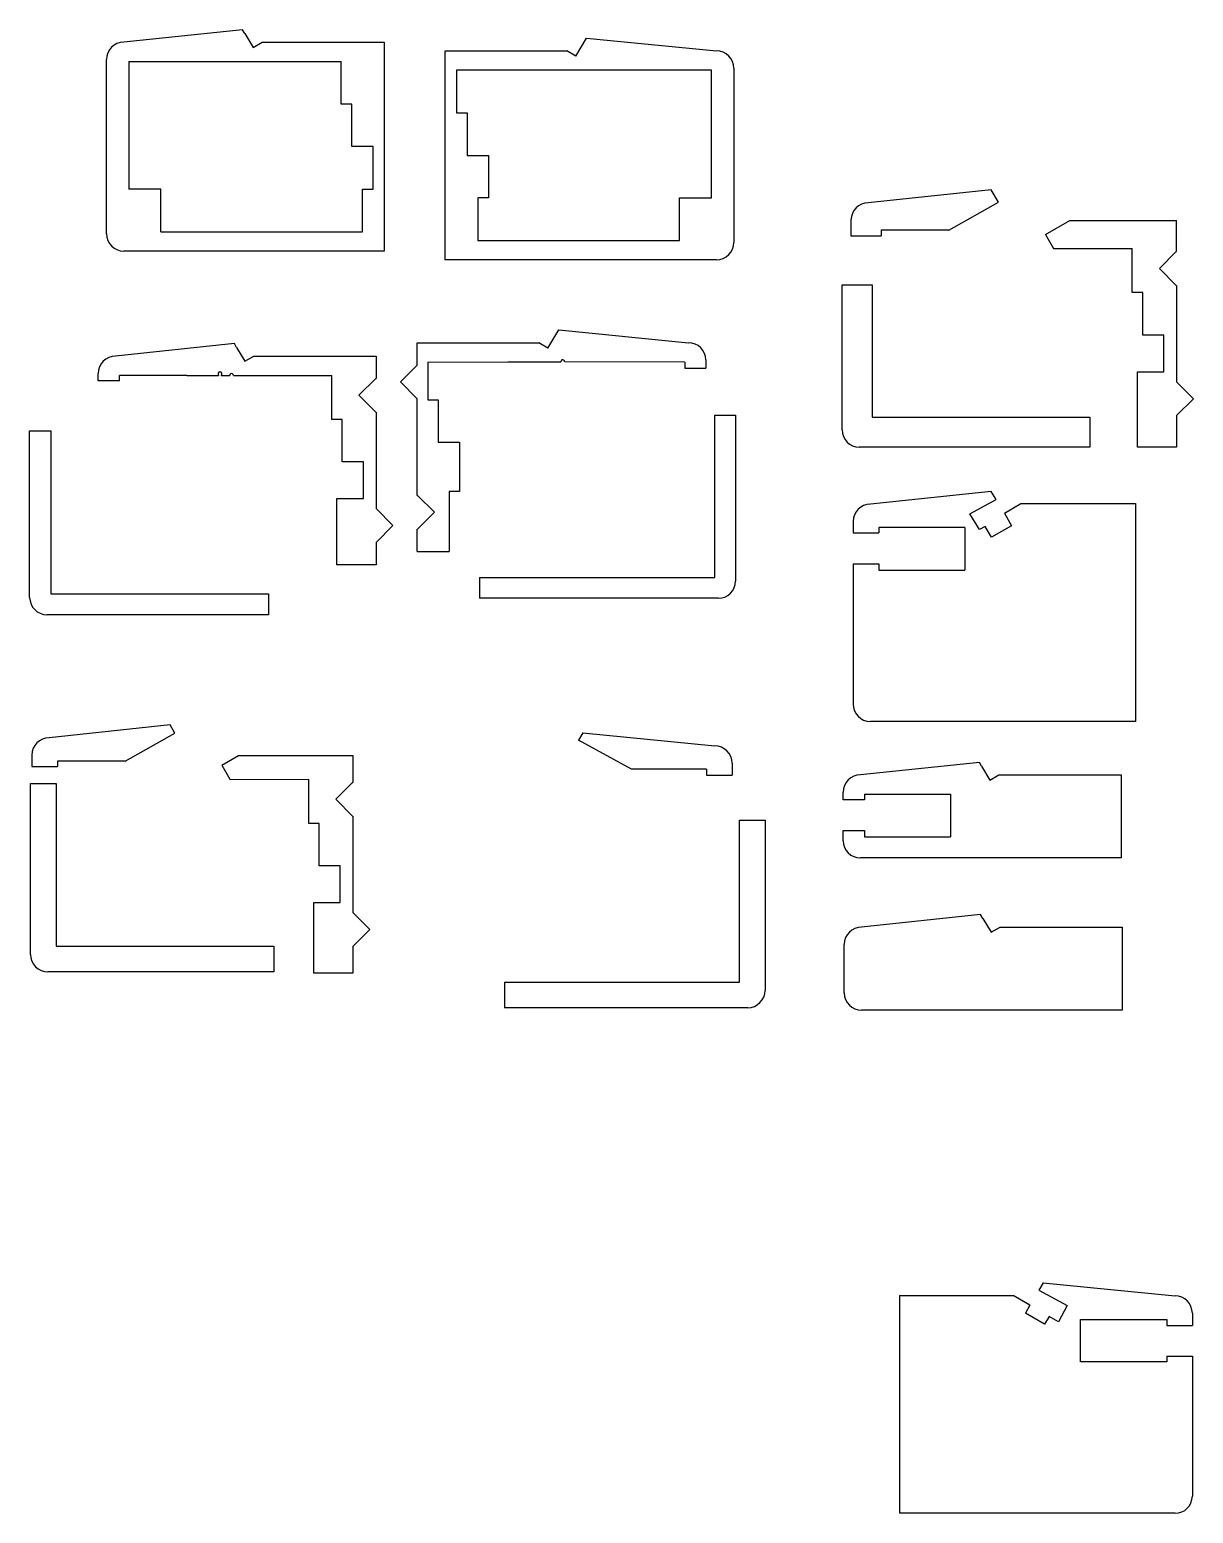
# Model space of a CAD drawing. Extents: x -746 to 461, y 75 to 845.
# Drawn here: x -746 to -190, y 135 to 845 of the extents above; entities that cross this region are included whole.
import ezdxf

# ---------------------------------------------------------------- set-up
doc = ezdxf.new("R2010")
doc.units = 0

msp = doc.modelspace()

# ---------------------------------------------------------------- linework, layer by layer
at = {"layer": 'Layer 1'}
for p, q in [((-644.552, 844.614), (-701.4263, 838.59928)), ((-643.473, 842.759), (-644.55131, 844.61489)), ((-706.044446, 837.189889), (-707.266177, 836.181847)), ((-704.642215, 837.951054), (-706.044446, 837.189889)), ((-703.09267, 838.432153), (-704.642215, 837.951054)), ((-701.429, 838.6), (-703.09267, 838.432153)), ((-643.473, 842.759), (-639.4957, 836.14552)), ((-639.496, 836.145), (-635.18545, 838.61049)), ((-635.185, 838.611), (-576.8396, 838.600276)), ((-576.84, 838.6), (-576.84, 749.566)), ((-485.278, 831.878), (-480.10318, 840.60476)), ((-480.103, 840.605), (-418.0024, 834.43856)), ((-709.516483, 832.00834), (-709.68433, 830.34467)), ((-709.681, 747.068), (-709.681, 830.342)), ((-709.035384, 833.557885), (-709.516483, 832.00834)), ((-708.274219, 834.960116), (-709.035384, 833.557885)), ((-707.266177, 836.181847), (-708.274219, 834.960116)), ((-547.666, 834.449), (-489.6186, 834.438276)), ((-547.666, 823.815), (-547.666, 834.449)), ((-485.278, 831.878), (-489.61835, 834.43832)), ((-416.33866, 834.273483), (-418.00233, 834.44133)), ((-414.789115, 833.792384), (-416.33866, 834.273483)), ((-413.386884, 833.031219), (-414.789115, 833.792384)), ((-412.165153, 832.023177), (-413.386884, 833.031219)), ((-411.157111, 830.801446), (-412.165153, 832.023177)), ((-410.395946, 829.399215), (-411.157111, 830.801446)), ((-698.985, 829.361), (-597.374, 829.361)), ((-698.985, 829.361), (-698.985, 768.379)), ((-597.374, 809.03), (-597.374, 829.361)), ((-547.655, 761.479), (-547.665724, 823.8153)), ((-542.312, 825.202), (-542.312, 804.871)), ((-420.403, 825.202), (-542.312, 825.202)), ((-420.403, 764.242), (-420.403, 825.202)), ((-409.914847, 827.84967), (-410.395946, 829.399215)), ((-409.747, 826.186), (-409.914847, 827.84967)), ((-409.747, 826.183), (-409.747, 742.92)), ((-592.297, 809.03), (-597.374, 809.03)), ((-592.297, 788.699), (-592.297, 809.03)), ((-542.312, 804.871), (-537.246, 804.871)), ((-537.246, 804.871), (-537.246, 784.551)), ((-582.142, 788.699), (-592.297, 788.699)), ((-582.142, 768.379), (-582.142, 788.699)), ((-537.246, 784.551), (-527.08, 784.551)), ((-527.08, 784.551), (-527.08, 764.231)), ((-683.742, 768.379), (-698.985, 768.379)), ((-683.742, 748.059), (-683.742, 768.379)), ((-587.249, 748.059), (-587.249, 768.379)), ((-587.249, 768.379), (-582.142, 768.379)), ((-286.644, 768.008), (-345.4365, 761.84156)), ((-283.219, 762.107), (-286.64359, 768.00792)), ((-547.655, 738.652), (-547.655, 761.479)), ((-527.08, 764.231), (-532.158, 764.231)), ((-532.158, 764.231), (-532.158, 743.911)), ((-435.635, 743.911), (-435.635, 764.242)), ((-435.635, 764.242), (-420.403, 764.242)), ((-351.276467, 759.424557), (-352.284502, 758.202697)), ((-350.054707, 760.432714), (-351.276467, 759.424557)), ((-348.652413, 761.193971), (-350.054707, 760.432714)), ((-347.10278, 761.675131), (-348.652413, 761.193971)), ((-345.439, 761.843), (-347.10278, 761.675131)), ((-306.964, 748.72), (-283.2194, 762.1068)), ((-353.526627, 755.250647), (-353.69433, 753.58685)), ((-353.694, 753.586), (-353.694, 746.098)), ((-353.04562, 756.800328), (-353.526627, 755.250647)), ((-352.284502, 758.202697), (-353.04562, 756.800328)), ((-260.745, 746.737), (-249.0651, 753.4155)), ((-249.065, 753.416), (-198.0889, 753.418822)), ((-198.089, 738.525), (-198.089, 753.418)), ((-709.684, 747.07), (-709.516297, 745.406203)), ((-709.516297, 745.406203), (-709.03529, 743.856522)), ((-683.742, 748.059), (-587.249, 748.059)), ((-576.84, 749.566), (-576.84, 738.812)), ((-353.694, 746.098), (-339.272, 746.098)), ((-306.964, 748.72), (-339.272, 748.72)), ((-339.272, 748.72), (-339.272, 746.098)), ((-260.745, 746.737), (-256.92484, 739.98535)), ((-709.03529, 743.856522), (-708.274172, 742.454153)), ((-708.274172, 742.454153), (-707.266137, 741.232293)), ((-707.266137, 741.232293), (-706.044377, 740.224136)), ((-706.044377, 740.224136), (-704.642083, 739.462879)), ((-704.642083, 739.462879), (-703.09245, 738.981719)), ((-703.09245, 738.981719), (-701.42867, 738.81385)), ((-576.84, 738.812), (-701.426, 738.812)), ((-547.655, 734.664), (-547.655, 738.652)), ((-532.158, 743.911), (-435.635, 743.911)), ((-412.165533, 737.082443), (-411.157498, 738.304303)), ((-411.157498, 738.304303), (-410.39638, 739.706672)), ((-410.39638, 739.706672), (-409.915373, 741.256353)), ((-409.915373, 741.256353), (-409.74767, 742.92015)), ((-256.925, 739.985), (-219.2084, 739.963269)), ((-219.208, 718.929), (-219.208, 739.964)), ((-198.195, 738.525), (-206.25797, 730.45932)), ((-198.195, 738.525), (-198.089, 738.525)), ((-418.003, 734.664), (-547.655, 734.664)), ((-418.003, 734.664), (-416.33922, 734.831869)), ((-416.33922, 734.831869), (-414.789587, 735.313029)), ((-414.789587, 735.313029), (-413.387293, 736.074286)), ((-413.387293, 736.074286), (-412.165533, 737.082443)), ((-206.258, 730.459), (-198.19503, 722.39603)), ((-357.972, 653.352), (-357.969178, 722.5998)), ((-357.969, 722.6), (-343.55, 722.6)), ((-343.55, 722.6), (-343.55, 659.41)), ((-214.237, 718.929), (-219.208, 718.929)), ((-214.237, 698.652), (-214.237, 718.929)), ((-198.195, 722.397), (-198.089, 722.397)), ((-198.089, 722.397), (-198.089, 676.284)), ((-561.009, 695.005), (-502.9616, 694.994276)), ((-498.622, 692.434), (-502.96235, 694.99432)), ((-498.622, 692.434), (-493.44718, 701.15805)), ((-493.447, 701.158), (-431.3464, 694.99427)), ((-429.730548, 694.835378), (-431.34904, 694.99515)), ((-204.147, 698.652), (-214.237, 698.652)), ((-204.147, 681.139), (-204.147, 698.652)), ((-708.533082, 687.946097), (-709.954435, 687.187546)), ((-706.991492, 688.414228), (-708.533082, 687.946097)), ((-705.373, 688.574), (-706.991492, 688.414228)), ((-648.499, 694.588), (-705.3733, 688.57328)), ((-647.421, 692.732), (-648.49931, 694.58789)), ((-647.421, 692.732), (-643.4437, 686.11852)), ((-643.444, 686.119), (-639.13345, 688.58449)), ((-639.133, 688.584), (-580.7876, 688.573276)), ((-580.788, 688.573), (-580.788, 677.907)), ((-561.053, 684.328), (-561.053, 694.962)), ((-561.042, 694.962), (-518.226, 694.962)), ((-428.188958, 694.367247), (-429.730548, 694.835378)), ((-426.767605, 693.608696), (-428.188958, 694.367247)), ((-425.509821, 692.577666), (-426.767605, 693.608696)), ((-424.478503, 691.320117), (-425.509821, 692.577666)), ((-423.719627, 689.898938), (-424.478503, 691.320117)), ((-423.251142, 688.357456), (-423.719627, 689.898938)), ((-423.091, 686.739), (-423.251142, 688.357456)), ((-713.470898, 681.936306), (-713.63104, 680.31785)), ((-713.002413, 683.477788), (-713.470898, 681.936306)), ((-712.243537, 684.898967), (-713.002413, 683.477788)), ((-711.212219, 686.156516), (-712.243537, 684.898967)), ((-709.954435, 687.187546), (-711.212219, 686.156516)), ((-655.921317, 680.843192), (-656.271588, 680.402215)), ((-655.382413, 681.006695), (-655.921317, 680.843192)), ((-654.846163, 680.834689), (-655.382413, 681.006695)), ((-654.502911, 680.388228), (-654.846163, 680.834689)), ((-561.053, 684.328), (-569.11868, 676.26232)), ((-556.041, 685.734), (-517.8123, 685.788187)), ((-556.041, 685.734), (-556.041, 667.654)), ((-517.812, 685.788), (-492.4039, 685.874699)), ((-492.31121, 686.37433), (-492.40896, 685.875368)), ((-491.962358, 686.744223), (-492.31121, 686.37433)), ((-491.469969, 686.870994), (-491.962358, 686.744223)), ((-490.985865, 686.715556), (-491.469969, 686.870994)), ((-490.659312, 686.325837), (-490.985865, 686.715556)), ((-490.591, 685.822), (-490.659312, 686.325837)), ((-433.075, 685.734), (-490.5887, 685.820699)), ((-433.075, 685.734), (-433.075, 682.813)), ((-433.075, 682.813), (-423.091, 682.813)), ((-423.091, 686.736), (-423.091, 682.813)), ((-216.743, 645.137), (-216.743, 681.139)), ((-216.743, 681.139), (-204.147, 681.139)), ((-713.629, 676.723), (-713.629, 680.315)), ((-703.474, 676.723), (-713.629, 676.723)), ((-703.474, 676.723), (-703.474, 679.345)), ((-671.165, 679.345), (-703.474, 679.345)), ((-671.165, 679.345), (-656.0198, 679.355724)), ((-656.271588, 680.402215), (-656.308897, 679.840292)), ((-656.308897, 679.840292), (-656.02, 679.356878)), ((-654.771, 679.347), (-654.474494, 679.825784)), ((-654.771, 679.345), (-650.737, 679.345)), ((-654.474494, 679.825784), (-654.502911, 680.388228)), ((-650.640788, 679.823086), (-650.73954, 679.347551)), ((-650.310998, 680.17963), (-650.640788, 679.823086)), ((-649.844593, 680.315098), (-650.310998, 680.17963)), ((-649.375113, 680.190705), (-649.844593, 680.315098)), ((-649.036977, 679.842065), (-649.375113, 680.190705)), ((-648.927, 679.369), (-649.036977, 679.842065)), ((-648.925, 679.367), (-639.623, 679.367)), ((-639.623, 679.367), (-601.9064, 679.345269)), ((-601.907, 658.31), (-601.907, 679.345)), ((-580.893, 677.907), (-588.95597, 669.84132)), ((-580.893, 677.907), (-580.788, 677.907)), ((-569.118, 676.262), (-561.05232, 668.19903)), ((-190.023, 668.221), (-198.08868, 676.28397)), ((-588.956, 669.841), (-580.89303, 661.77803)), ((-561.042, 621.991), (-561.042, 668.199)), ((-556.041, 667.654), (-551.007, 667.654)), ((-551.007, 667.654), (-551.007, 647.378)), ((-198.089, 660.158), (-190.02332, 668.22097)), ((-580.893, 661.778), (-580.788, 661.778)), ((-580.788, 661.778), (-580.788, 615.665)), ((-418.856, 582.801), (-418.856, 660.296)), ((-418.856, 660.296), (-408.862, 660.296)), ((-408.862, 660.296), (-408.862, 581.064)), ((-198.089, 660.158), (-198.089, 645.137)), ((-746.376, 652.924), (-736.222, 652.924)), ((-746.376, 573.245), (-746.376, 652.924)), ((-736.222, 652.924), (-736.222, 575.036)), ((-596.935, 658.31), (-601.907, 658.31)), ((-596.935, 638.033), (-596.935, 658.31)), ((-357.972, 653.352), (-357.804248, 651.688246)), ((-343.55, 659.41), (-239.517, 659.41)), ((-239.517, 659.41), (-239.517, 645.094)), ((-551.007, 647.378), (-540.809, 647.378)), ((-540.809, 647.378), (-540.809, 623.901)), ((-357.804248, 651.688246), (-357.323209, 650.138612)), ((-357.323209, 650.138612), (-356.562076, 648.73629)), ((-356.562076, 648.73629), (-355.554038, 647.514474)), ((-355.554038, 647.514474), (-354.332288, 646.506356)), ((-354.332288, 646.506356), (-352.930016, 645.745131)), ((-352.930016, 645.745131), (-351.380413, 645.263991)), ((-351.380413, 645.263991), (-349.71667, 645.09613)), ((-239.517, 645.094), (-349.714, 645.094)), ((-198.089, 645.137), (-216.743, 645.137)), ((-586.846, 638.033), (-596.935, 638.033)), ((-586.846, 620.52), (-586.846, 638.033)), ((-599.441, 620.52), (-586.846, 620.52)), ((-599.441, 588.786), (-599.441, 620.52)), ((-561.042, 621.991), (-560.936, 621.991)), ((-552.871, 613.928), (-560.93668, 621.99097)), ((-540.809, 623.901), (-545.778, 623.901)), ((-545.778, 623.901), (-545.778, 595.174)), ((-347.649413, 617.172971), (-349.051707, 616.411714)), ((-346.09978, 617.654131), (-347.649413, 617.172971)), ((-344.436, 617.822), (-346.09978, 617.654131)), ((-286.611, 623.942), (-344.4335, 617.82162)), ((-296.809, 613.126), (-284.3488, 620.07002)), ((-284.349, 620.07), (-286.61129, 623.94163)), ((-280.382, 613.522), (-272.43553, 618.1089)), ((-272.436, 618.109), (-217.715, 618.109)), ((-217.715, 618.109), (-217.715, 605.245)), ((-572.722, 607.602), (-580.78768, 615.66497)), ((-560.936, 605.863), (-552.87032, 613.92868)), ((-352.523627, 611.229647), (-352.69133, 609.56585)), ((-352.04262, 612.779328), (-352.523627, 611.229647)), ((-351.281502, 614.181697), (-352.04262, 612.779328)), ((-350.273467, 615.403557), (-351.281502, 614.181697)), ((-349.051707, 616.411714), (-350.273467, 615.403557)), ((-292.328, 605.757), (-296.80923, 613.12638)), ((-280.382, 613.522), (-276.95741, 607.40975)), ((-580.788, 599.539), (-572.72232, 607.60198)), ((-561.042, 595.174), (-561.042, 605.863)), ((-561.042, 605.863), (-560.936, 605.863)), ((-352.692, 609.564), (-352.681276, 604.06135)), ((-352.681, 604.061), (-340.391, 604.061)), ((-340.391, 606.662), (-340.391, 604.061)), ((-299.209, 606.662), (-340.391, 606.662)), ((-299.209, 606.662), (-299.209, 586.331)), ((-289.575, 607.207), (-292.32768, 605.75751)), ((-286.535, 602.034), (-289.57487, 607.20612)), ((-276.958, 607.41), (-286.53549, 602.03468)), ((-217.832, 605.307), (-217.726, 605.307)), ((-217.715, 605.245), (-217.715, 543.006)), ((-580.788, 599.539), (-580.788, 588.786)), ((-580.788, 588.786), (-599.441, 588.786)), ((-561.042, 595.174), (-545.778, 595.174)), ((-352.681, 589.363), (-352.681, 522.25)), ((-352.681, 589.363), (-340.413, 589.363)), ((-340.413, 589.363), (-340.413, 586.331)), ((-217.832, 589.181), (-217.726, 589.181)), ((-531.261, 582.801), (-531.261, 572.806)), ((-531.261, 582.801), (-418.856, 582.801)), ((-340.413, 586.331), (-299.209, 586.331)), ((-736.222, 575.036), (-632.189, 575.036)), ((-632.189, 575.036), (-632.189, 564.99)), ((-412.538652, 574.195396), (-411.28088, 575.226385)), ((-411.28088, 575.226385), (-410.24956, 576.483887)), ((-410.24956, 576.483887), (-409.490667, 577.905018)), ((-409.490667, 577.905018), (-409.02215, 579.446455)), ((-409.02215, 579.446455), (-408.86196, 581.06487)), ((-746.376, 573.246), (-746.208281, 571.582217)), ((-746.208281, 571.582217), (-745.727264, 570.032551)), ((-745.727264, 570.032551), (-744.966141, 568.630197)), ((-744.966141, 568.630197), (-743.958105, 567.408351)), ((-743.958105, 567.408351), (-742.736348, 566.400207)), ((-417.117, 572.806), (-531.261, 572.806)), ((-417.12, 572.809), (-415.501542, 572.968765)), ((-415.501542, 572.968765), (-413.959983, 573.436877)), ((-413.959983, 573.436877), (-412.538652, 574.195396)), ((-742.736348, 566.400207), (-741.334062, 565.63896)), ((-741.334062, 565.63896), (-739.784438, 565.157806)), ((-739.784438, 565.157806), (-738.12067, 564.98994)), ((-632.189, 564.99), (-738.121, 564.99)), ((-217.715, 543.006), (-217.715, 513.995)), ((-352.681, 522.249), (-352.513267, 520.585229)), ((-352.513267, 520.585229), (-352.032241, 519.035577)), ((-352.032241, 519.035577), (-351.271114, 517.633236)), ((-679.239, 512.288), (-737.0643, 506.16491)), ((-676.98, 508.416), (-679.23958, 512.28763)), ((-351.271114, 517.633236), (-350.263077, 516.411403)), ((-350.263077, 516.411403), (-349.041323, 515.40327)), ((-349.041323, 515.40327), (-347.639042, 514.642032)), ((-347.639042, 514.642032), (-346.089427, 514.160884)), ((-346.089427, 514.160884), (-344.42567, 513.99302)), ((-217.715, 513.995), (-344.423, 513.995)), ((-742.901464, 503.744561), (-743.909499, 502.522702)), ((-741.679703, 504.752716), (-742.901464, 503.744561)), ((-740.277411, 505.513972), (-741.679703, 504.752716)), ((-738.727779, 505.995132), (-740.277411, 505.513972)), ((-737.064, 506.163), (-738.727779, 505.995132)), ((-700.721, 495.029), (-676.9791, 508.4158)), ((-458.643, 491.136), (-483.9129, 505.0755)), ((-481.875, 508.544), (-483.91242, 505.07606)), ((-481.875, 508.544), (-418.8343, 502.29357)), ((-745.32, 497.909), (-745.32, 492.404)), ((-745.151625, 499.570655), (-745.31933, 497.90686)), ((-744.670617, 501.120335), (-745.151625, 499.570655)), ((-743.909499, 502.522702), (-744.670617, 501.120335)), ((-654.503, 493.043), (-646.55653, 497.6299)), ((-646.557, 497.63), (-591.847, 497.63)), ((-591.847, 497.63), (-591.847, 484.831)), ((-417.218582, 502.131105), (-418.83704, 502.29087)), ((-415.677023, 501.662993), (-417.218582, 502.131105)), ((-414.255692, 500.904474), (-415.677023, 501.662993)), ((-412.99792, 499.873485), (-414.255692, 500.904474)), ((-411.9666, 498.615983), (-412.99792, 499.873485)), ((-411.207707, 497.194852), (-411.9666, 498.615983)), ((-410.73919, 495.653415), (-411.207707, 497.194852)), ((-745.32, 492.404), (-733.033, 492.404)), ((-700.721, 495.029), (-733.033, 495.029)), ((-733.033, 495.029), (-733.033, 492.404)), ((-654.503, 493.043), (-650.68555, 486.29135)), ((-422.717, 491.136), (-458.643, 491.136)), ((-422.717, 491.136), (-422.717, 488.213)), ((-410.579, 494.035), (-410.73919, 495.653415)), ((-410.579, 494.038), (-410.579, 488.213)), ((-292.306, 494.409), (-349.1803, 488.39428)), ((-291.23, 492.553), (-292.3056, 494.40889)), ((-291.23, 492.553), (-287.24999, 485.93952)), ((-745.992, 484.374), (-733.705, 484.374)), ((-745.992, 402.56), (-745.992, 484.374)), ((-733.705, 484.374), (-733.705, 406.486)), ((-650.686, 486.292), (-612.9694, 486.270325)), ((-612.969, 465.238), (-612.969, 486.27)), ((-591.955, 484.831), (-600.01797, 476.76803)), ((-591.955, 484.831), (-591.847, 484.831)), ((-422.717, 488.213), (-410.579, 488.213)), ((-356.789617, 483.350335), (-357.270625, 481.800655)), ((-356.028499, 484.752702), (-356.789617, 483.350335)), ((-355.020464, 485.974561), (-356.028499, 484.752702)), ((-353.798703, 486.982716), (-355.020464, 485.974561)), ((-352.396411, 487.743972), (-353.798703, 486.982716)), ((-350.846779, 488.225132), (-352.396411, 487.743972)), ((-349.183, 488.393), (-350.846779, 488.225132)), ((-287.25, 485.94), (-282.94216, 488.40549)), ((-282.943, 488.405), (-224.5948, 488.394163)), ((-224.594, 488.394), (-224.594, 477.728)), ((-600.018, 476.769), (-591.95503, 468.70332)), ((-357.270625, 481.800655), (-357.43833, 480.13686)), ((-357.438, 476.554), (-357.438, 480.139)), ((-347.273, 476.554), (-357.438, 476.554)), ((-347.273, 479.155), (-306.088, 479.155)), ((-347.273, 479.155), (-347.273, 476.554)), ((-306.088, 479.155), (-306.088, 458.825)), ((-224.594, 477.728), (-224.594, 448.703)), ((-591.955, 468.703), (-591.847, 468.703)), ((-591.847, 468.703), (-591.847, 422.59)), ((-607.997, 465.238), (-612.969, 465.238)), ((-607.997, 444.958), (-607.997, 465.238)), ((-406.941, 466.774), (-394.803, 466.774)), ((-406.941, 389.279), (-406.941, 466.774)), ((-394.803, 466.774), (-394.803, 385.407)), ((-357.438, 461.856), (-347.295, 461.856)), ((-357.438, 456.961), (-357.438, 461.856)), ((-347.295, 461.856), (-347.295, 458.825)), ((-357.438, 456.958), (-357.270295, 455.294205)), ((-357.270295, 455.294205), (-356.789287, 453.744525)), ((-347.295, 458.825), (-306.088, 458.825)), ((-356.789287, 453.744525), (-356.028169, 452.342158)), ((-356.028169, 452.342158), (-355.020134, 451.120299)), ((-355.020134, 451.120299), (-353.798373, 450.112144)), ((-353.798373, 450.112144), (-352.396081, 449.350888)), ((-352.396081, 449.350888), (-350.846449, 448.869728)), ((-350.846449, 448.869728), (-349.18267, 448.70186)), ((-224.594, 448.703), (-349.18, 448.703)), ((-597.908, 444.958), (-607.997, 444.958)), ((-597.908, 427.445), (-597.908, 444.958)), ((-610.503, 393.579), (-610.503, 427.445)), ((-610.503, 427.445), (-597.908, 427.445)), ((-583.784, 414.527), (-591.84697, 422.58997)), ((-291.761, 421.685), (-348.638, 415.66758)), ((-290.686, 419.829), (-291.7616, 421.68489)), ((-290.686, 419.829), (-286.70599, 413.21552)), ((-591.847, 406.464), (-583.78403, 414.52697)), ((-355.483499, 412.026702), (-356.244617, 410.624335)), ((-354.475464, 413.248561), (-355.483499, 412.026702)), ((-353.253703, 414.256716), (-354.475464, 413.248561)), ((-351.851411, 415.017972), (-353.253703, 414.256716)), ((-350.301779, 415.499132), (-351.851411, 415.017972)), ((-348.638, 415.667), (-350.301779, 415.499132)), ((-286.706, 413.216), (-282.39816, 415.67878)), ((-282.398, 415.679), (-224.0498, 415.668163)), ((-224.05, 415.668), (-224.05, 375.979)), ((-733.705, 406.486), (-629.672, 406.486)), ((-629.672, 406.486), (-629.672, 394.305)), ((-591.847, 406.464), (-591.847, 393.579)), ((-356.894, 384.234), (-356.894, 407.412)), ((-356.725625, 409.074655), (-356.89333, 407.41086)), ((-356.244617, 410.624335), (-356.725625, 409.074655)), ((-745.994, 402.558), (-745.833856, 400.939546)), ((-745.833856, 400.939546), (-745.36537, 399.398065)), ((-745.36537, 399.398065), (-744.606494, 397.976888)), ((-744.606494, 397.976888), (-743.575176, 396.719341)), ((-743.575176, 396.719341), (-742.317392, 395.688312)), ((-742.317392, 395.688312), (-740.896039, 394.929762)), ((-740.896039, 394.929762), (-739.354451, 394.461632)), ((-739.354451, 394.461632), (-737.73596, 394.30186)), ((-629.672, 394.305), (-737.736, 394.305)), ((-591.847, 393.579), (-610.503, 393.579)), ((-519.345, 389.279), (-406.941, 389.279)), ((-519.345, 389.279), (-519.345, 377.152)), ((-395.43159, 382.246205), (-394.963104, 383.787686)), ((-394.963104, 383.787686), (-394.80296, 385.40614)), ((-356.894, 384.233), (-356.726248, 382.569246)), ((-403.058, 377.152), (-519.345, 377.152)), ((-403.061, 377.15), (-401.442509, 377.309772)), ((-401.442509, 377.309772), (-399.900921, 377.777902)), ((-399.900921, 377.777902), (-398.479568, 378.536452)), ((-398.479568, 378.536452), (-397.221784, 379.567481)), ((-397.221784, 379.567481), (-396.190466, 380.825028)), ((-396.190466, 380.825028), (-395.43159, 382.246205)), ((-356.726248, 382.569246), (-356.245209, 381.019612)), ((-356.245209, 381.019612), (-355.484076, 379.61729)), ((-355.484076, 379.61729), (-354.476038, 378.395474)), ((-354.476038, 378.395474), (-353.254288, 377.387356)), ((-353.254288, 377.387356), (-351.852016, 376.626131)), ((-351.852016, 376.626131), (-350.302413, 376.144991)), ((-350.302413, 376.144991), (-348.63867, 375.97713)), ((-224.05, 375.979), (-348.638, 375.979)), ((-261.794, 245.644), (-263.83142, 242.17606)), ((-263.831, 242.176), (-250.306, 234.75243)), ((-261.794, 245.644), (-198.756, 239.39357)), ((-330.562, 239.573), (-330.562, 135.456)), ((-330.562, 239.573), (-276.132, 239.573)), ((-268.174, 234.88), (-276.13131, 239.57256)), ((-268.174, 234.88), (-270.32792, 231.11403)), ((-250.306, 234.753), (-254.56236, 227.06121)), ((-197.09166, 239.223483), (-198.75533, 239.39133)), ((-195.542115, 238.742384), (-197.09166, 239.223483)), ((-194.139884, 237.981219), (-195.542115, 238.742384)), ((-192.918153, 236.973177), (-194.139884, 237.981219)), ((-191.910111, 235.751446), (-192.918153, 236.973177)), ((-191.148946, 234.349215), (-191.910111, 235.751446)), ((-190.667847, 232.79967), (-191.148946, 234.349215)), ((-261.23, 225.899), (-270.32793, 231.11446)), ((-259.011, 229.537), (-261.22994, 225.89837)), ((-254.563, 227.061), (-259.01172, 229.53733)), ((-243.983, 207.863), (-243.983, 228.172)), ((-243.983, 228.172), (-202.682, 228.172)), ((-202.682, 228.172), (-202.682, 225.313)), ((-190.5, 231.136), (-190.667847, 232.79967)), ((-190.498, 231.136), (-190.498, 225.313)), ((-202.682, 225.313), (-190.498, 225.313)), ((-202.69, 207.863), (-243.983, 207.863)), ((-202.69, 210.594), (-190.498, 210.594)), ((-202.69, 210.594), (-202.69, 207.863)), ((-190.498, 210.594), (-190.498, 143.714)), ((-191.149616, 140.498115), (-190.668517, 142.04766)), ((-190.668517, 142.04766), (-190.50067, 143.71133)), ((-198.756, 135.456), (-330.562, 135.456)), ((-198.756, 135.456), (-197.09233, 135.623847)), ((-197.09233, 135.623847), (-195.542785, 136.104946)), ((-195.542785, 136.104946), (-194.140554, 136.866111)), ((-194.140554, 136.866111), (-192.918823, 137.874153)), ((-192.918823, 137.874153), (-191.910781, 139.095884)), ((-191.910781, 139.095884), (-191.149616, 140.498115))]:
    msp.add_line(p, q, dxfattribs=at)

doc.saveas('drawing.dxf')
